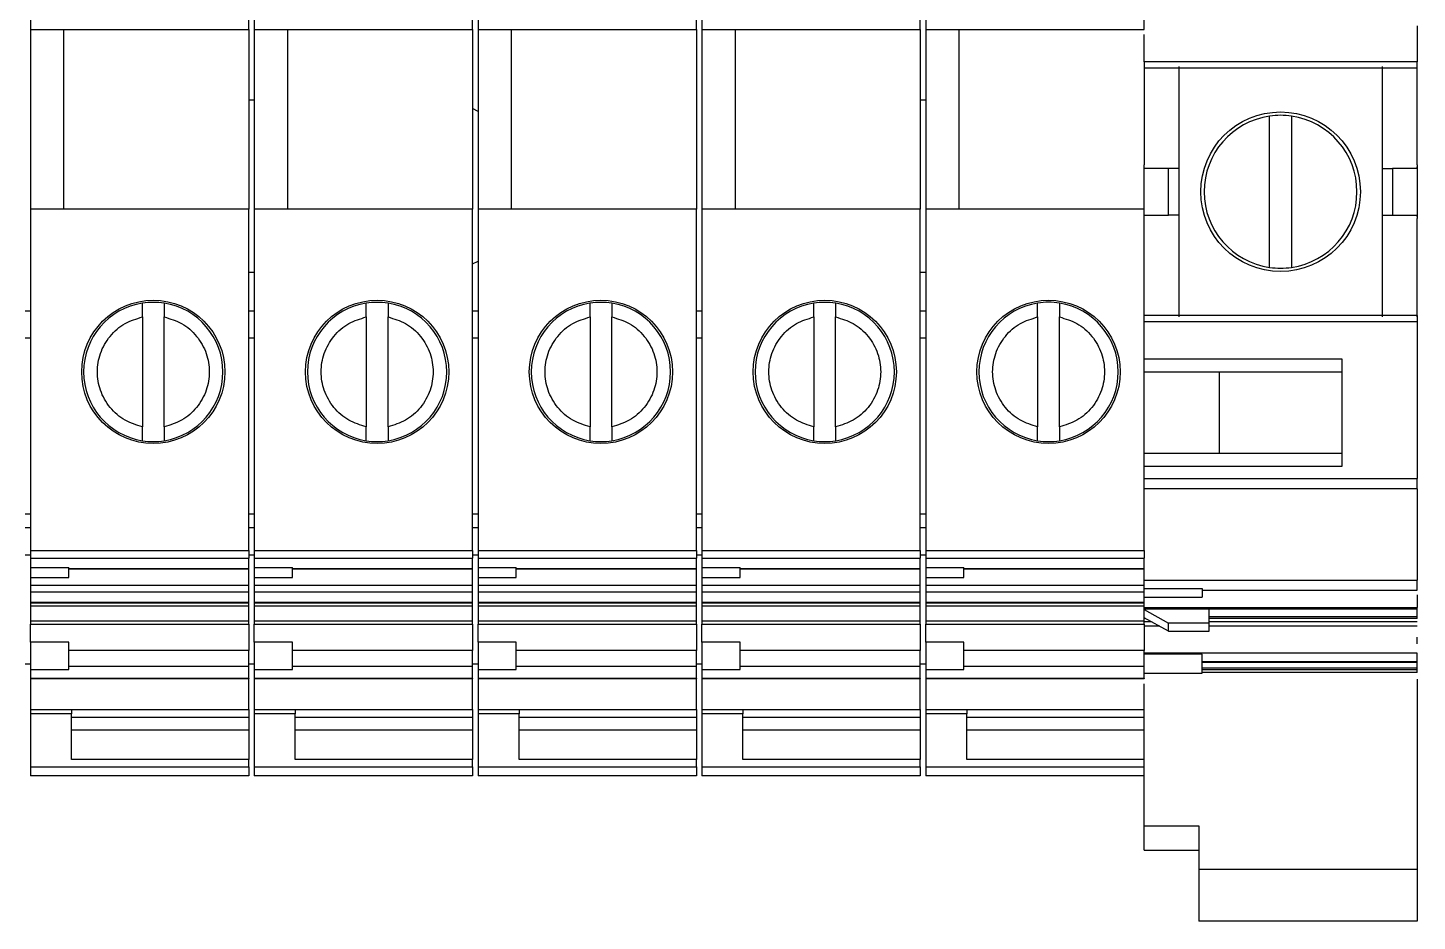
# Model space of a CAD drawing. Header units: millimetres. Extents: x 0 to 279, y 0 to 216.
# Drawn here: x 104.97 to 117.7, y 157.04 to 165.22 of the extents above; entities that cross this region are included whole.
import ezdxf

# ---------------------------------------------------------------- set-up
doc = ezdxf.new("R2010")
doc.units = ezdxf.units.MM

msp = doc.modelspace()

# ---------------------------------------------------------------- linework, layer by layer
at = {"color": 7, "linetype": 'Continuous', "lineweight": 25}
for p, q in [((104.998, 168.36), (104.998, 165.208)), ((106.998, 165.208), (106.998, 168.36)), ((107.048, 168.36), (107.048, 165.208)), ((109.048, 165.208), (109.048, 168.36)), ((109.098, 168.36), (109.098, 165.208)), ((111.098, 165.208), (111.098, 168.36)), ((111.148, 168.36), (111.148, 165.208)), ((113.148, 165.208), (113.148, 168.36)), ((113.198, 168.36), (113.198, 165.208)), ((115.198, 165.208), (115.198, 168.36)), ((104.998, 165.208), (106.998, 165.208)), ((104.998, 165.208), (104.998, 163.564)), ((105.305, 163.564), (105.305, 165.208)), ((106.998, 165.208), (106.998, 163.564)), ((107.048, 165.208), (109.048, 165.208)), ((107.048, 165.208), (107.048, 163.564)), ((107.355, 163.564), (107.355, 165.208)), ((109.048, 165.208), (109.048, 163.564)), ((109.098, 165.208), (111.098, 165.208)), ((109.098, 165.208), (109.098, 163.564)), ((109.405, 163.564), (109.405, 165.208)), ((111.098, 165.208), (111.098, 163.564)), ((111.148, 165.208), (113.148, 165.208)), ((111.148, 165.208), (111.148, 163.564)), ((111.455, 163.564), (111.455, 165.208)), ((113.148, 165.208), (113.148, 163.564)), ((113.198, 165.208), (115.198, 165.208)), ((113.198, 165.208), (113.198, 163.564)), ((113.505, 163.564), (113.505, 165.208)), ((117.698, 165.242), (117.698, 164.912)), ((115.198, 164.912), (115.198, 165.164)), ((117.698, 164.912), (115.198, 164.912)), ((115.198, 164.912), (115.198, 164.858)), ((115.198, 164.87), (115.198, 163.97)), ((115.198, 164.858), (117.698, 164.858)), ((115.516, 164.87), (115.516, 163.937)), ((117.381, 163.937), (117.381, 164.87)), ((117.698, 164.858), (117.698, 164.912)), ((117.698, 163.97), (117.698, 164.87)), ((107.048, 164.561), (106.998, 164.561)), ((113.198, 164.561), (113.148, 164.561)), ((109.098, 164.459), (109.048, 164.485)), ((115.198, 163.564), (115.198, 163.97)), ((115.423, 163.937), (115.2, 163.937)), ((115.423, 163.51), (115.423, 163.937)), ((115.516, 163.937), (115.423, 163.937)), ((115.516, 163.937), (115.516, 163.51)), ((117.381, 163.937), (117.473, 163.937)), ((117.381, 163.51), (117.381, 163.937)), ((117.473, 163.937), (117.473, 163.51)), ((117.697, 163.937), (117.473, 163.937)), ((117.698, 163.97), (117.698, 163.477)), ((106.998, 163.564), (104.998, 163.564)), ((104.998, 163.564), (104.998, 160.436)), ((106.998, 160.436), (106.998, 163.564)), ((109.048, 163.564), (107.048, 163.564)), ((107.048, 163.564), (107.048, 160.436)), ((109.048, 160.436), (109.048, 163.564)), ((111.098, 163.564), (109.098, 163.564)), ((109.098, 163.564), (109.098, 160.436)), ((111.098, 160.436), (111.098, 163.564)), ((113.148, 163.564), (111.148, 163.564)), ((111.148, 163.564), (111.148, 160.436)), ((113.148, 160.436), (113.148, 163.564)), ((115.198, 163.564), (113.198, 163.564)), ((113.198, 163.564), (113.198, 160.436)), ((115.198, 160.436), (115.198, 163.564)), ((115.2, 163.51), (115.423, 163.51)), ((115.516, 163.51), (115.423, 163.51)), ((115.516, 163.51), (115.516, 162.577)), ((117.381, 163.51), (117.473, 163.51)), ((117.381, 162.577), (117.381, 163.51)), ((117.473, 163.51), (117.697, 163.51)), ((117.698, 162.577), (117.698, 163.477)), ((109.048, 163.062), (109.098, 163.088)), ((106.998, 162.986), (107.048, 162.986)), ((113.148, 162.986), (113.198, 162.986)), ((104.998, 162.63), (104.948, 162.63)), ((106.023, 162.576), (106.023, 161.571)), ((106.223, 161.571), (106.223, 162.576)), ((107.048, 162.63), (106.998, 162.63)), ((108.073, 162.576), (108.073, 161.571)), ((108.273, 161.571), (108.273, 162.576)), ((109.098, 162.63), (109.048, 162.63)), ((110.123, 162.576), (110.123, 161.571)), ((110.323, 161.571), (110.323, 162.576)), ((111.148, 162.63), (111.098, 162.63)), ((112.173, 162.576), (112.173, 161.571)), ((112.373, 161.571), (112.373, 162.576)), ((113.198, 162.63), (113.148, 162.63)), ((114.223, 162.576), (114.223, 161.571)), ((114.423, 161.571), (114.423, 162.576)), ((117.698, 162.589), (115.198, 162.589)), ((115.198, 162.534), (117.698, 162.534)), ((117.698, 162.589), (117.698, 162.534)), ((117.698, 162.534), (117.698, 161.096)), ((104.948, 162.386), (104.998, 162.386)), ((106.998, 162.386), (107.048, 162.386)), ((109.048, 162.386), (109.098, 162.386)), ((111.098, 162.386), (111.148, 162.386)), ((113.148, 162.386), (113.198, 162.386)), ((115.198, 162.194), (117.008, 162.194)), ((117.008, 162.194), (117.008, 161.206)), ((115.198, 162.073), (117.008, 162.073)), ((115.888, 161.327), (115.888, 162.073)), ((117.008, 161.327), (115.198, 161.327)), ((117.008, 161.206), (115.198, 161.206)), ((115.198, 161.096), (117.698, 161.096)), ((117.698, 161.001), (115.198, 161.001)), ((117.698, 161.001), (117.698, 160.165)), ((104.948, 160.648), (104.998, 160.648)), ((106.998, 160.648), (107.048, 160.648)), ((109.048, 160.648), (109.098, 160.648)), ((111.098, 160.648), (111.148, 160.648)), ((113.148, 160.648), (113.198, 160.648)), ((104.998, 160.436), (106.998, 160.436)), ((104.998, 160.436), (104.998, 160.367)), ((104.998, 160.367), (106.998, 160.367)), ((104.998, 160.367), (104.998, 160.282)), ((106.998, 160.436), (106.998, 160.367)), ((106.998, 160.273), (106.998, 160.367)), ((107.048, 160.436), (109.048, 160.436)), ((107.048, 160.436), (107.048, 160.367)), ((107.048, 160.367), (109.048, 160.367)), ((107.048, 160.367), (107.048, 160.282)), ((109.048, 160.436), (109.048, 160.367)), ((109.048, 160.273), (109.048, 160.367)), ((109.098, 160.436), (111.098, 160.436)), ((109.098, 160.436), (109.098, 160.367)), ((109.098, 160.367), (111.098, 160.367)), ((109.098, 160.367), (109.098, 160.282)), ((111.098, 160.436), (111.098, 160.367)), ((111.098, 160.273), (111.098, 160.367)), ((111.148, 160.436), (113.148, 160.436)), ((111.148, 160.436), (111.148, 160.367)), ((111.148, 160.367), (113.148, 160.367)), ((111.148, 160.367), (111.148, 160.282)), ((113.148, 160.436), (113.148, 160.367)), ((113.148, 160.273), (113.148, 160.367)), ((113.198, 160.436), (115.198, 160.436)), ((113.198, 160.436), (113.198, 160.367)), ((113.198, 160.367), (115.198, 160.367)), ((113.198, 160.367), (113.198, 160.282)), ((115.198, 160.436), (115.198, 160.367)), ((115.198, 160.273), (115.198, 160.367)), ((104.998, 160.282), (105.348, 160.282)), ((104.998, 160.282), (104.998, 160.189)), ((105.348, 160.189), (105.348, 160.282)), ((105.348, 160.273), (106.998, 160.273)), ((105.348, 160.268), (106.998, 160.268)), ((106.998, 160.268), (106.998, 160.273)), ((106.998, 160.121), (106.998, 160.268)), ((107.048, 160.282), (107.398, 160.282)), ((107.048, 160.282), (107.048, 160.189)), ((107.398, 160.189), (107.398, 160.282)), ((107.398, 160.273), (109.048, 160.273)), ((107.398, 160.268), (109.048, 160.268)), ((109.048, 160.268), (109.048, 160.273)), ((109.048, 160.121), (109.048, 160.268)), ((109.098, 160.282), (109.448, 160.282)), ((109.098, 160.282), (109.098, 160.189)), ((109.448, 160.189), (109.448, 160.282)), ((109.448, 160.273), (111.098, 160.273)), ((109.448, 160.268), (111.098, 160.268)), ((111.098, 160.268), (111.098, 160.273)), ((111.098, 160.121), (111.098, 160.268)), ((111.148, 160.282), (111.498, 160.282)), ((111.148, 160.282), (111.148, 160.189)), ((111.498, 160.189), (111.498, 160.282)), ((111.498, 160.273), (113.148, 160.273)), ((111.498, 160.268), (113.148, 160.268)), ((113.148, 160.268), (113.148, 160.273)), ((113.148, 160.121), (113.148, 160.268)), ((113.198, 160.282), (113.548, 160.282)), ((113.198, 160.282), (113.198, 160.189)), ((113.548, 160.189), (113.548, 160.282)), ((113.548, 160.273), (115.198, 160.273)), ((113.548, 160.268), (115.198, 160.268)), ((115.198, 160.268), (115.198, 160.273)), ((115.198, 160.121), (115.198, 160.268)), ((117.698, 160.255), (117.7, 160.255)), ((104.998, 160.189), (105.348, 160.189)), ((104.998, 160.189), (104.998, 160.121)), ((104.998, 160.121), (106.998, 160.121)), ((104.998, 160.121), (104.998, 160.056)), ((106.998, 160.056), (106.998, 160.121)), ((107.048, 160.189), (107.398, 160.189)), ((107.048, 160.189), (107.048, 160.121)), ((107.048, 160.121), (109.048, 160.121)), ((107.048, 160.121), (107.048, 160.056)), ((109.048, 160.056), (109.048, 160.121)), ((109.098, 160.189), (109.448, 160.189)), ((109.098, 160.189), (109.098, 160.121)), ((109.098, 160.121), (111.098, 160.121)), ((109.098, 160.121), (109.098, 160.056)), ((111.098, 160.056), (111.098, 160.121)), ((111.148, 160.189), (111.498, 160.189)), ((111.148, 160.189), (111.148, 160.121)), ((111.148, 160.121), (113.148, 160.121)), ((111.148, 160.121), (111.148, 160.056)), ((113.148, 160.056), (113.148, 160.121)), ((113.198, 160.189), (113.548, 160.189)), ((113.198, 160.189), (113.198, 160.121)), ((113.198, 160.121), (115.198, 160.121)), ((113.198, 160.121), (113.198, 160.056)), ((115.198, 160.165), (117.698, 160.165)), ((115.198, 160.056), (115.198, 160.121)), ((117.698, 160.073), (117.698, 160.165)), ((106.998, 160.056), (104.998, 160.056)), ((104.998, 160.056), (104.998, 159.962)), ((106.998, 159.962), (106.998, 160.056)), ((109.048, 160.056), (107.048, 160.056)), ((107.048, 160.056), (107.048, 159.962)), ((109.048, 159.962), (109.048, 160.056)), ((111.098, 160.056), (109.098, 160.056)), ((109.098, 160.056), (109.098, 159.962)), ((111.098, 159.962), (111.098, 160.056)), ((113.148, 160.056), (111.148, 160.056)), ((111.148, 160.056), (111.148, 159.962)), ((113.148, 159.962), (113.148, 160.056)), ((115.198, 160.056), (113.198, 160.056)), ((113.198, 160.056), (113.198, 159.962)), ((115.198, 160.088), (115.731, 160.088)), ((115.198, 159.962), (115.198, 160.056)), ((115.198, 160.011), (115.731, 160.011)), ((115.731, 160.088), (115.731, 160.011)), ((115.731, 160.073), (117.7, 160.073)), ((115.731, 160.073), (117.698, 160.073)), ((117.698, 160.03), (117.698, 159.916)), ((106.998, 159.962), (104.998, 159.962)), ((104.998, 159.962), (104.998, 159.958)), ((104.998, 159.958), (106.998, 159.958)), ((104.998, 159.958), (104.998, 159.93)), ((104.998, 159.93), (106.998, 159.93)), ((104.998, 159.93), (104.998, 159.794)), ((106.998, 159.958), (106.998, 159.962)), ((106.998, 159.93), (106.998, 159.958)), ((106.998, 159.794), (106.998, 159.93)), ((109.048, 159.962), (107.048, 159.962)), ((107.048, 159.962), (107.048, 159.958)), ((107.048, 159.958), (109.048, 159.958)), ((107.048, 159.958), (107.048, 159.93)), ((107.048, 159.93), (109.048, 159.93)), ((107.048, 159.93), (107.048, 159.794)), ((109.048, 159.958), (109.048, 159.962)), ((109.048, 159.93), (109.048, 159.958)), ((109.048, 159.794), (109.048, 159.93)), ((111.098, 159.962), (109.098, 159.962)), ((109.098, 159.962), (109.098, 159.958)), ((109.098, 159.958), (111.098, 159.958)), ((109.098, 159.958), (109.098, 159.93)), ((109.098, 159.93), (111.098, 159.93)), ((109.098, 159.93), (109.098, 159.794)), ((111.098, 159.958), (111.098, 159.962)), ((111.098, 159.93), (111.098, 159.958)), ((111.098, 159.794), (111.098, 159.93)), ((113.148, 159.962), (111.148, 159.962)), ((111.148, 159.962), (111.148, 159.958)), ((111.148, 159.958), (113.148, 159.958)), ((111.148, 159.958), (111.148, 159.93)), ((111.148, 159.93), (113.148, 159.93)), ((111.148, 159.93), (111.148, 159.794)), ((113.148, 159.958), (113.148, 159.962)), ((113.148, 159.93), (113.148, 159.958)), ((113.148, 159.794), (113.148, 159.93)), ((115.198, 159.962), (113.198, 159.962)), ((113.198, 159.962), (113.198, 159.958)), ((113.198, 159.958), (115.198, 159.958)), ((113.198, 159.958), (113.198, 159.93)), ((113.198, 159.93), (115.198, 159.93)), ((113.198, 159.93), (113.198, 159.794)), ((115.198, 159.958), (115.198, 159.962)), ((115.198, 159.93), (115.198, 159.958)), ((115.198, 159.794), (115.198, 159.93)), ((115.198, 159.916), (117.698, 159.916)), ((115.198, 159.903), (117.698, 159.903)), ((115.198, 159.896), (115.423, 159.773)), ((115.793, 159.903), (117.698, 159.903)), ((115.793, 159.773), (115.793, 159.903)), ((117.698, 159.903), (117.698, 159.916)), ((117.698, 159.829), (117.698, 159.903)), ((104.998, 159.794), (106.998, 159.794)), ((104.998, 159.794), (104.998, 159.763)), ((104.998, 159.763), (106.998, 159.763)), ((104.998, 159.597), (104.998, 159.763)), ((106.998, 159.763), (106.998, 159.794)), ((106.998, 159.763), (106.998, 159.52)), ((107.048, 159.794), (109.048, 159.794)), ((107.048, 159.794), (107.048, 159.763)), ((107.048, 159.763), (109.048, 159.763)), ((107.048, 159.597), (107.048, 159.763)), ((109.048, 159.763), (109.048, 159.794)), ((109.048, 159.763), (109.048, 159.52)), ((109.098, 159.794), (111.098, 159.794)), ((109.098, 159.794), (109.098, 159.763)), ((109.098, 159.763), (111.098, 159.763)), ((109.098, 159.597), (109.098, 159.763)), ((111.098, 159.763), (111.098, 159.794)), ((111.098, 159.763), (111.098, 159.52)), ((111.148, 159.794), (113.148, 159.794)), ((111.148, 159.794), (111.148, 159.763)), ((111.148, 159.763), (113.148, 159.763)), ((111.148, 159.597), (111.148, 159.763)), ((113.148, 159.763), (113.148, 159.794)), ((113.148, 159.763), (113.148, 159.52)), ((113.198, 159.794), (115.198, 159.794)), ((113.198, 159.794), (113.198, 159.763)), ((113.198, 159.763), (115.198, 159.763)), ((113.198, 159.597), (113.198, 159.763)), ((115.423, 159.698), (115.198, 159.822)), ((115.211, 159.815), (115.198, 159.815)), ((115.198, 159.763), (115.198, 159.794)), ((115.198, 159.763), (115.198, 159.52)), ((115.423, 159.698), (115.423, 159.773)), ((115.793, 159.773), (115.423, 159.773)), ((117.698, 159.829), (115.793, 159.829)), ((117.698, 159.815), (115.793, 159.815)), ((115.793, 159.698), (115.793, 159.773)), ((117.698, 159.815), (117.698, 159.829)), ((105.348, 159.597), (104.998, 159.597)), ((104.998, 159.597), (104.998, 159.347)), ((105.348, 159.347), (105.348, 159.597)), ((107.398, 159.597), (107.048, 159.597)), ((107.048, 159.597), (107.048, 159.347)), ((107.398, 159.347), (107.398, 159.597)), ((109.448, 159.597), (109.098, 159.597)), ((109.098, 159.597), (109.098, 159.347)), ((109.448, 159.347), (109.448, 159.597)), ((111.498, 159.597), (111.148, 159.597)), ((111.148, 159.597), (111.148, 159.347)), ((111.498, 159.347), (111.498, 159.597)), ((113.548, 159.597), (113.198, 159.597)), ((113.198, 159.597), (113.198, 159.347)), ((113.548, 159.347), (113.548, 159.597)), ((115.423, 159.698), (115.793, 159.698)), ((106.998, 159.52), (105.348, 159.52)), ((106.998, 159.374), (106.998, 159.52)), ((109.048, 159.52), (107.398, 159.52)), ((109.048, 159.374), (109.048, 159.52)), ((111.098, 159.52), (109.448, 159.52)), ((111.098, 159.374), (111.098, 159.52)), ((113.148, 159.52), (111.498, 159.52)), ((113.148, 159.374), (113.148, 159.52)), ((115.198, 159.52), (113.548, 159.52)), ((115.198, 159.374), (115.198, 159.52)), ((117.698, 159.497), (115.198, 159.497)), ((115.731, 159.488), (115.198, 159.488)), ((115.731, 159.313), (115.731, 159.488)), ((117.698, 159.42), (117.698, 159.497)), ((104.948, 159.398), (104.998, 159.398)), ((104.998, 159.347), (105.348, 159.347)), ((104.998, 159.347), (104.998, 159.266)), ((106.998, 159.374), (105.348, 159.374)), ((106.998, 159.398), (107.048, 159.398)), ((106.998, 159.266), (106.998, 159.374)), ((107.048, 159.347), (107.398, 159.347)), ((107.048, 159.347), (107.048, 159.266)), ((109.048, 159.374), (107.398, 159.374)), ((109.048, 159.398), (109.098, 159.398)), ((109.048, 159.266), (109.048, 159.374)), ((109.098, 159.347), (109.448, 159.347)), ((109.098, 159.347), (109.098, 159.266)), ((111.098, 159.374), (109.448, 159.374)), ((111.098, 159.398), (111.148, 159.398)), ((111.098, 159.266), (111.098, 159.374)), ((111.148, 159.347), (111.498, 159.347)), ((111.148, 159.347), (111.148, 159.266)), ((113.148, 159.374), (111.498, 159.374)), ((113.148, 159.398), (113.198, 159.398)), ((113.148, 159.266), (113.148, 159.374)), ((113.198, 159.347), (113.548, 159.347)), ((113.198, 159.347), (113.198, 159.266)), ((115.198, 159.374), (113.548, 159.374)), ((115.198, 159.266), (115.198, 159.374)), ((115.731, 159.42), (117.698, 159.42)), ((117.698, 159.411), (115.731, 159.411)), ((117.698, 159.359), (115.731, 159.359)), ((117.698, 159.345), (115.731, 159.345)), ((117.698, 159.359), (117.698, 159.411)), ((117.698, 159.319), (117.698, 159.345)), ((106.998, 159.266), (104.998, 159.266)), ((104.998, 159.266), (104.998, 159.261)), ((106.998, 159.261), (104.998, 159.261)), ((104.998, 159.261), (104.998, 158.98)), ((106.998, 159.266), (106.998, 159.261)), ((106.998, 158.98), (106.998, 159.261)), ((109.048, 159.266), (107.048, 159.266)), ((107.048, 159.266), (107.048, 159.261)), ((109.048, 159.261), (107.048, 159.261)), ((107.048, 159.261), (107.048, 158.98)), ((109.048, 159.266), (109.048, 159.261)), ((109.048, 158.98), (109.048, 159.261)), ((111.098, 159.266), (109.098, 159.266)), ((109.098, 159.266), (109.098, 159.261)), ((111.098, 159.261), (109.098, 159.261)), ((109.098, 159.261), (109.098, 158.98)), ((111.098, 159.266), (111.098, 159.261)), ((111.098, 158.98), (111.098, 159.261)), ((113.148, 159.266), (111.148, 159.266)), ((111.148, 159.266), (111.148, 159.261)), ((113.148, 159.261), (111.148, 159.261)), ((111.148, 159.261), (111.148, 158.98)), ((113.148, 159.266), (113.148, 159.261)), ((113.148, 158.98), (113.148, 159.261)), ((115.198, 159.266), (113.198, 159.266)), ((113.198, 159.266), (113.198, 159.261)), ((115.198, 159.261), (113.198, 159.261)), ((113.198, 159.261), (113.198, 158.98)), ((115.198, 159.313), (115.731, 159.313)), ((115.198, 159.266), (115.198, 159.261)), ((117.698, 159.259), (117.698, 157.517)), ((104.998, 158.98), (106.998, 158.98)), ((104.998, 158.98), (104.998, 158.942)), ((105.373, 158.98), (105.373, 158.942)), ((106.998, 158.98), (106.998, 158.912)), ((107.048, 158.98), (109.048, 158.98)), ((107.048, 158.98), (107.048, 158.942)), ((107.423, 158.98), (107.423, 158.942)), ((109.048, 158.98), (109.048, 158.912)), ((109.098, 158.98), (111.098, 158.98)), ((109.098, 158.98), (109.098, 158.942)), ((109.473, 158.98), (109.473, 158.942)), ((111.098, 158.98), (111.098, 158.912)), ((111.148, 158.98), (113.148, 158.98)), ((111.148, 158.98), (111.148, 158.942)), ((111.523, 158.98), (111.523, 158.942)), ((113.148, 158.98), (113.148, 158.912)), ((113.198, 158.98), (115.198, 158.98)), ((113.198, 158.98), (113.198, 158.942)), ((113.573, 158.98), (113.573, 158.942)), ((105.373, 158.942), (104.998, 158.942)), ((104.998, 158.942), (104.998, 158.456)), ((105.373, 158.524), (105.373, 158.942)), ((105.373, 158.912), (106.998, 158.912)), ((106.998, 158.912), (106.998, 158.792)), ((107.423, 158.942), (107.048, 158.942)), ((107.048, 158.942), (107.048, 158.456)), ((107.423, 158.524), (107.423, 158.942)), ((107.423, 158.912), (109.048, 158.912)), ((109.048, 158.912), (109.048, 158.792)), ((109.473, 158.942), (109.098, 158.942)), ((109.098, 158.942), (109.098, 158.456)), ((109.473, 158.524), (109.473, 158.942)), ((109.473, 158.912), (111.098, 158.912)), ((111.098, 158.912), (111.098, 158.792)), ((111.523, 158.942), (111.148, 158.942)), ((111.148, 158.942), (111.148, 158.456)), ((111.523, 158.524), (111.523, 158.942)), ((111.523, 158.912), (113.148, 158.912)), ((113.148, 158.912), (113.148, 158.792)), ((113.573, 158.942), (113.198, 158.942)), ((113.198, 158.942), (113.198, 158.456)), ((113.573, 158.524), (113.573, 158.942)), ((113.573, 158.912), (115.198, 158.912)), ((106.998, 158.792), (105.373, 158.792)), ((106.998, 158.792), (106.998, 158.524)), ((109.048, 158.792), (107.423, 158.792)), ((109.048, 158.792), (109.048, 158.524)), ((111.098, 158.792), (109.473, 158.792)), ((111.098, 158.792), (111.098, 158.524)), ((113.148, 158.792), (111.523, 158.792)), ((113.148, 158.792), (113.148, 158.524)), ((115.198, 158.792), (113.573, 158.792)), ((104.998, 158.456), (106.998, 158.456)), ((104.998, 158.456), (104.998, 158.373)), ((106.998, 158.524), (105.373, 158.524)), ((106.998, 158.456), (106.998, 158.524)), ((106.998, 158.456), (106.998, 158.373)), ((107.048, 158.456), (109.048, 158.456)), ((107.048, 158.456), (107.048, 158.373)), ((109.048, 158.524), (107.423, 158.524)), ((109.048, 158.456), (109.048, 158.524)), ((109.048, 158.456), (109.048, 158.373)), ((109.098, 158.456), (111.098, 158.456)), ((109.098, 158.456), (109.098, 158.373)), ((111.098, 158.524), (109.473, 158.524)), ((111.098, 158.456), (111.098, 158.524)), ((111.098, 158.456), (111.098, 158.373)), ((111.148, 158.456), (113.148, 158.456)), ((111.148, 158.456), (111.148, 158.373)), ((113.148, 158.524), (111.523, 158.524)), ((113.148, 158.456), (113.148, 158.524)), ((113.148, 158.456), (113.148, 158.373)), ((113.198, 158.456), (115.198, 158.456)), ((113.198, 158.456), (113.198, 158.373)), ((115.198, 158.524), (113.573, 158.524)), ((106.998, 158.373), (104.998, 158.373)), ((109.048, 158.373), (107.048, 158.373)), ((111.098, 158.373), (109.098, 158.373)), ((113.148, 158.373), (111.148, 158.373)), ((115.198, 158.373), (113.198, 158.373)), ((115.198, 157.694), (115.198, 157.919)), ((115.198, 157.917), (115.698, 157.917)), ((115.698, 157.917), (115.698, 157.517)), ((115.198, 157.694), (115.698, 157.694)), ((117.698, 157.517), (115.698, 157.517)), ((115.698, 157.517), (115.698, 157.042)), ((117.698, 157.517), (117.698, 157.042)), ((117.698, 157.042), (115.698, 157.042))]:
    msp.add_line(p, q, dxfattribs=at)
at = {"color": 8, "linetype": 'Continuous', "lineweight": 25}
for p, q in [((104.948, 160.773), (104.998, 160.773)), ((106.998, 160.773), (107.048, 160.773)), ((109.048, 160.773), (109.098, 160.773)), ((111.098, 160.773), (111.148, 160.773)), ((113.148, 160.773), (113.198, 160.773)), ((104.948, 160.398), (104.998, 160.398)), ((106.998, 160.398), (107.048, 160.398)), ((109.048, 160.398), (109.098, 160.398)), ((111.098, 160.398), (111.148, 160.398)), ((113.148, 160.398), (113.198, 160.398)), ((115.198, 159.787), (115.262, 159.787)), ((115.342, 159.743), (115.198, 159.743)), ((115.793, 159.787), (117.698, 159.787)), ((117.698, 159.743), (115.793, 159.743)), ((117.698, 159.319), (115.731, 159.319))]:
    msp.add_line(p, q, dxfattribs=at)
at = {"color": 7, "linetype": 'Continuous', "lineweight": 25}
for centre, radius in [((116.448, 163.723), 0.731), ((106.123, 162.073), 0.656), ((108.173, 162.073), 0.656), ((110.223, 162.073), 0.656), ((112.273, 162.073), 0.656), ((114.323, 162.073), 0.656)]:
    msp.add_circle(centre, radius, dxfattribs=at)
for centre, radius, start, end in [((116.448, 163.723), 0.7, 81.7868, 98.2132), ((116.448, 163.723), 0.7, 98.2132, 261.7868), ((116.448, 163.723), 0.7, 278.2132, 81.7868), ((111.711, 163.749), 3.494, 3.0938, 3.627), ((121.186, 163.749), 3.494, 176.373, 176.9062), ((111.711, 163.698), 3.494, 356.373, 356.9062), ((121.186, 163.698), 3.494, 183.0938, 183.627), ((116.448, 163.723), 0.7, 261.7868, 278.2132), ((106.123, 162.073), 0.638, 99.0248, 260.9752), ((106.123, 162.073), 0.637, 80.9752, 99.0248), ((106.123, 162.073), 0.638, 279.0248, 80.9752), ((108.173, 162.073), 0.638, 99.0248, 260.9752), ((108.173, 162.073), 0.637, 80.9752, 99.0248), ((108.173, 162.073), 0.638, 279.0248, 80.9752), ((110.223, 162.073), 0.638, 99.0248, 260.9752), ((110.223, 162.073), 0.637, 80.9752, 99.0248), ((110.223, 162.073), 0.638, 279.0248, 80.9752), ((112.273, 162.073), 0.638, 99.0248, 260.9752), ((112.273, 162.073), 0.637, 80.9752, 99.0248), ((112.273, 162.073), 0.638, 279.0248, 80.9752), ((114.323, 162.073), 0.638, 99.0248, 260.9752), ((114.323, 162.073), 0.638, 80.9752, 99.0248), ((114.323, 162.073), 0.638, 279.0248, 80.9752), ((106.123, 162.073), 0.638, 260.9752, 279.0248), ((108.173, 162.073), 0.638, 260.9752, 279.0248), ((110.223, 162.073), 0.638, 260.9752, 279.0248), ((112.273, 162.073), 0.638, 260.9752, 279.0248), ((114.323, 162.073), 0.638, 260.9752, 279.0248)]:
    msp.add_arc(centre, radius, start, end, dxfattribs=at)
for points, knots in [([(116.348, 163.031), (116.348, 163.155), (116.348, 163.403), (116.348, 163.832), (116.348, 164.177), (116.348, 164.357), (116.348, 164.416)], [0, 0, 0, 0, 0.2859489, 0.5718978, 0.8578467, 1, 1, 1, 1]), ([(116.548, 164.416), (116.548, 164.292), (116.548, 164.044), (116.548, 163.615), (116.548, 163.27), (116.548, 163.09), (116.548, 163.031)], [0, 0, 0, 0, 0.285949, 0.571898, 0.857847, 1, 1, 1, 1]), ([(106.023, 162.576), (106.023, 162.591), (106.023, 162.619), (106.023, 162.658), (106.023, 162.687), (106.023, 162.701), (106.023, 162.702), (106.023, 162.703)], [0, 0, 0, 0, 0.2192198, 0.4385371, 0.6553413, 0.8689237, 1, 1, 1, 1]), ([(106.223, 162.703), (106.223, 162.702), (106.223, 162.699), (106.223, 162.678), (106.223, 162.646), (106.223, 162.61), (106.223, 162.586), (106.223, 162.576)], [0, 0, 0, 0, 0.210885, 0.421736, 0.633601, 0.848007, 1, 1, 1, 1]), ([(108.073, 162.576), (108.073, 162.591), (108.073, 162.619), (108.073, 162.658), (108.073, 162.687), (108.073, 162.701), (108.073, 162.702), (108.073, 162.703)], [0, 0, 0, 0, 0.2192198, 0.4385371, 0.6553413, 0.8689237, 1, 1, 1, 1]), ([(108.273, 162.703), (108.273, 162.702), (108.273, 162.699), (108.273, 162.678), (108.273, 162.646), (108.273, 162.61), (108.273, 162.586), (108.273, 162.576)], [0, 0, 0, 0, 0.210885, 0.421736, 0.633601, 0.848007, 1, 1, 1, 1]), ([(110.123, 162.576), (110.123, 162.591), (110.123, 162.619), (110.123, 162.658), (110.123, 162.687), (110.123, 162.701), (110.123, 162.702), (110.123, 162.703)], [0, 0, 0, 0, 0.2192198, 0.4385371, 0.6553413, 0.8689237, 1, 1, 1, 1]), ([(110.323, 162.703), (110.323, 162.702), (110.323, 162.699), (110.323, 162.678), (110.323, 162.646), (110.323, 162.61), (110.323, 162.586), (110.323, 162.576)], [0, 0, 0, 0, 0.210885, 0.421736, 0.633601, 0.848007, 1, 1, 1, 1]), ([(112.173, 162.576), (112.173, 162.591), (112.173, 162.619), (112.173, 162.658), (112.173, 162.687), (112.173, 162.701), (112.173, 162.702), (112.173, 162.703)], [0, 0, 0, 0, 0.2192198, 0.4385371, 0.6553413, 0.8689237, 1, 1, 1, 1]), ([(112.373, 162.703), (112.373, 162.702), (112.373, 162.699), (112.373, 162.678), (112.373, 162.646), (112.373, 162.61), (112.373, 162.586), (112.373, 162.576)], [0, 0, 0, 0, 0.210885, 0.421736, 0.633601, 0.848007, 1, 1, 1, 1]), ([(114.223, 162.576), (114.223, 162.591), (114.223, 162.619), (114.223, 162.658), (114.223, 162.687), (114.223, 162.701), (114.223, 162.702), (114.223, 162.703)], [0, 0, 0, 0, 0.2192198, 0.4385371, 0.6553413, 0.8689237, 1, 1, 1, 1]), ([(114.423, 162.703), (114.423, 162.702), (114.423, 162.699), (114.423, 162.678), (114.423, 162.646), (114.423, 162.61), (114.423, 162.586), (114.423, 162.576)], [0, 0, 0, 0, 0.210885, 0.421736, 0.633601, 0.848007, 1, 1, 1, 1]), ([(106.023, 161.571), (105.969, 161.587), (105.856, 161.621), (105.719, 161.742), (105.631, 161.899), (105.601, 162.073), (105.631, 162.248), (105.719, 162.405), (105.856, 162.525), (105.969, 162.56), (106.023, 162.576)], [0, 0, 0, 0, 0.121237, 0.25, 0.378763, 0.5, 0.621237, 0.75, 0.878763, 1, 1, 1, 1]), ([(106.223, 162.576), (106.278, 162.56), (106.391, 162.525), (106.528, 162.405), (106.616, 162.248), (106.645, 162.073), (106.616, 161.899), (106.528, 161.742), (106.391, 161.621), (106.278, 161.587), (106.223, 161.571)], [0, 0, 0, 0, 0.1212367, 0.25, 0.3787633, 0.5, 0.6212367, 0.75, 0.8787633, 1, 1, 1, 1]), ([(108.073, 161.571), (108.019, 161.587), (107.906, 161.621), (107.769, 161.742), (107.681, 161.899), (107.651, 162.073), (107.681, 162.248), (107.769, 162.405), (107.906, 162.525), (108.019, 162.56), (108.073, 162.576)], [0, 0, 0, 0, 0.121237, 0.25, 0.378763, 0.5, 0.621237, 0.75, 0.878763, 1, 1, 1, 1]), ([(108.273, 162.576), (108.328, 162.56), (108.441, 162.525), (108.578, 162.405), (108.666, 162.248), (108.695, 162.073), (108.666, 161.899), (108.578, 161.742), (108.441, 161.621), (108.328, 161.587), (108.273, 161.571)], [0, 0, 0, 0, 0.1212367, 0.25, 0.3787633, 0.5, 0.6212367, 0.75, 0.8787633, 1, 1, 1, 1]), ([(110.123, 161.571), (110.069, 161.587), (109.956, 161.621), (109.819, 161.742), (109.731, 161.899), (109.701, 162.073), (109.731, 162.248), (109.819, 162.405), (109.956, 162.525), (110.069, 162.56), (110.123, 162.576)], [0, 0, 0, 0, 0.121237, 0.25, 0.378763, 0.5, 0.621237, 0.75, 0.878763, 1, 1, 1, 1]), ([(110.323, 162.576), (110.378, 162.56), (110.491, 162.525), (110.628, 162.405), (110.716, 162.248), (110.745, 162.073), (110.716, 161.899), (110.628, 161.742), (110.491, 161.621), (110.378, 161.587), (110.323, 161.571)], [0, 0, 0, 0, 0.1212367, 0.25, 0.3787633, 0.5, 0.6212367, 0.75, 0.8787633, 1, 1, 1, 1]), ([(112.173, 161.571), (112.119, 161.587), (112.006, 161.621), (111.869, 161.742), (111.781, 161.899), (111.751, 162.073), (111.781, 162.248), (111.869, 162.405), (112.006, 162.525), (112.119, 162.56), (112.173, 162.576)], [0, 0, 0, 0, 0.121237, 0.25, 0.378763, 0.5, 0.621237, 0.75, 0.878763, 1, 1, 1, 1]), ([(112.373, 162.576), (112.428, 162.56), (112.541, 162.525), (112.678, 162.405), (112.766, 162.248), (112.795, 162.073), (112.766, 161.899), (112.678, 161.742), (112.541, 161.621), (112.428, 161.587), (112.373, 161.571)], [0, 0, 0, 0, 0.121237, 0.25, 0.378763, 0.5, 0.621237, 0.75, 0.878763, 1, 1, 1, 1]), ([(114.223, 161.571), (114.169, 161.587), (114.056, 161.621), (113.919, 161.742), (113.831, 161.899), (113.801, 162.073), (113.831, 162.248), (113.919, 162.405), (114.056, 162.525), (114.169, 162.56), (114.223, 162.576)], [0, 0, 0, 0, 0.1212367, 0.25, 0.3787633, 0.5, 0.6212367, 0.75, 0.8787633, 1, 1, 1, 1]), ([(114.423, 162.576), (114.478, 162.56), (114.591, 162.525), (114.728, 162.405), (114.816, 162.248), (114.845, 162.073), (114.816, 161.899), (114.728, 161.742), (114.591, 161.621), (114.478, 161.587), (114.423, 161.571)], [0, 0, 0, 0, 0.1212367, 0.25, 0.3787633, 0.5, 0.6212367, 0.75, 0.8787633, 1, 1, 1, 1]), ([(106.023, 161.444), (106.023, 161.445), (106.023, 161.448), (106.023, 161.469), (106.023, 161.501), (106.023, 161.537), (106.023, 161.561), (106.023, 161.571)], [0, 0, 0, 0, 0.2108854, 0.4217361, 0.633601, 0.8480074, 1, 1, 1, 1]), ([(106.223, 161.571), (106.223, 161.556), (106.223, 161.527), (106.223, 161.489), (106.223, 161.46), (106.223, 161.446), (106.223, 161.444), (106.223, 161.444)], [0, 0, 0, 0, 0.21922, 0.438537, 0.655341, 0.868924, 1, 1, 1, 1]), ([(108.073, 161.444), (108.073, 161.445), (108.073, 161.448), (108.073, 161.469), (108.073, 161.501), (108.073, 161.537), (108.073, 161.561), (108.073, 161.571)], [0, 0, 0, 0, 0.2108854, 0.4217361, 0.633601, 0.8480074, 1, 1, 1, 1]), ([(108.273, 161.571), (108.273, 161.556), (108.273, 161.527), (108.273, 161.489), (108.273, 161.46), (108.273, 161.446), (108.273, 161.444), (108.273, 161.444)], [0, 0, 0, 0, 0.21922, 0.438537, 0.655341, 0.868924, 1, 1, 1, 1]), ([(110.123, 161.444), (110.123, 161.445), (110.123, 161.448), (110.123, 161.469), (110.123, 161.501), (110.123, 161.537), (110.123, 161.561), (110.123, 161.571)], [0, 0, 0, 0, 0.2108854, 0.4217361, 0.633601, 0.8480074, 1, 1, 1, 1]), ([(110.323, 161.571), (110.323, 161.556), (110.323, 161.527), (110.323, 161.489), (110.323, 161.46), (110.323, 161.446), (110.323, 161.444), (110.323, 161.444)], [0, 0, 0, 0, 0.21922, 0.438537, 0.655341, 0.868924, 1, 1, 1, 1]), ([(112.173, 161.444), (112.173, 161.445), (112.173, 161.448), (112.173, 161.469), (112.173, 161.501), (112.173, 161.537), (112.173, 161.561), (112.173, 161.571)], [0, 0, 0, 0, 0.2108854, 0.4217361, 0.633601, 0.8480074, 1, 1, 1, 1]), ([(112.373, 161.571), (112.373, 161.556), (112.373, 161.527), (112.373, 161.489), (112.373, 161.46), (112.373, 161.446), (112.373, 161.444), (112.373, 161.444)], [0, 0, 0, 0, 0.21922, 0.438537, 0.655341, 0.868924, 1, 1, 1, 1]), ([(114.223, 161.444), (114.223, 161.445), (114.223, 161.448), (114.223, 161.469), (114.223, 161.501), (114.223, 161.537), (114.223, 161.561), (114.223, 161.571)], [0, 0, 0, 0, 0.2108854, 0.4217361, 0.633601, 0.8480074, 1, 1, 1, 1]), ([(114.423, 161.571), (114.423, 161.556), (114.423, 161.527), (114.423, 161.489), (114.423, 161.46), (114.423, 161.446), (114.423, 161.444), (114.423, 161.444)], [0, 0, 0, 0, 0.21922, 0.438537, 0.655341, 0.868924, 1, 1, 1, 1]), ([(117.698, 159.584), (117.698, 159.586), (117.698, 159.601), (117.698, 159.622), (117.698, 159.64), (117.698, 159.644)], [0, 0, 0, 0, 0.085551, 0.808537, 1, 1, 1, 1]), ([(115.198, 157.917), (115.198, 158.076), (115.198, 158.395), (115.198, 158.797), (115.198, 159.082), (115.198, 159.182), (115.198, 159.216)], [0, 0, 0, 0, 0.2845172, 0.5690343, 0.8535515, 1, 1, 1, 1])]:
    msp.add_open_spline(points, degree=3, knots=knots, dxfattribs=at)
for points in [[(117.698, 161.001), (117.698, 161.002), (117.698, 161.005), (117.698, 161.027), (117.698, 161.059), (117.698, 161.084), (117.698, 161.096)], [(117.698, 159.411), (117.698, 159.412), (117.698, 159.414), (117.698, 159.416), (117.698, 159.418), (117.698, 159.419), (117.698, 159.42)], [(117.698, 159.345), (117.698, 159.346), (117.698, 159.347), (117.698, 159.351), (117.698, 159.355), (117.698, 159.358), (117.698, 159.359)]]:
    msp.add_open_spline(points, degree=3, dxfattribs=at)

doc.saveas('drawing.dxf')
